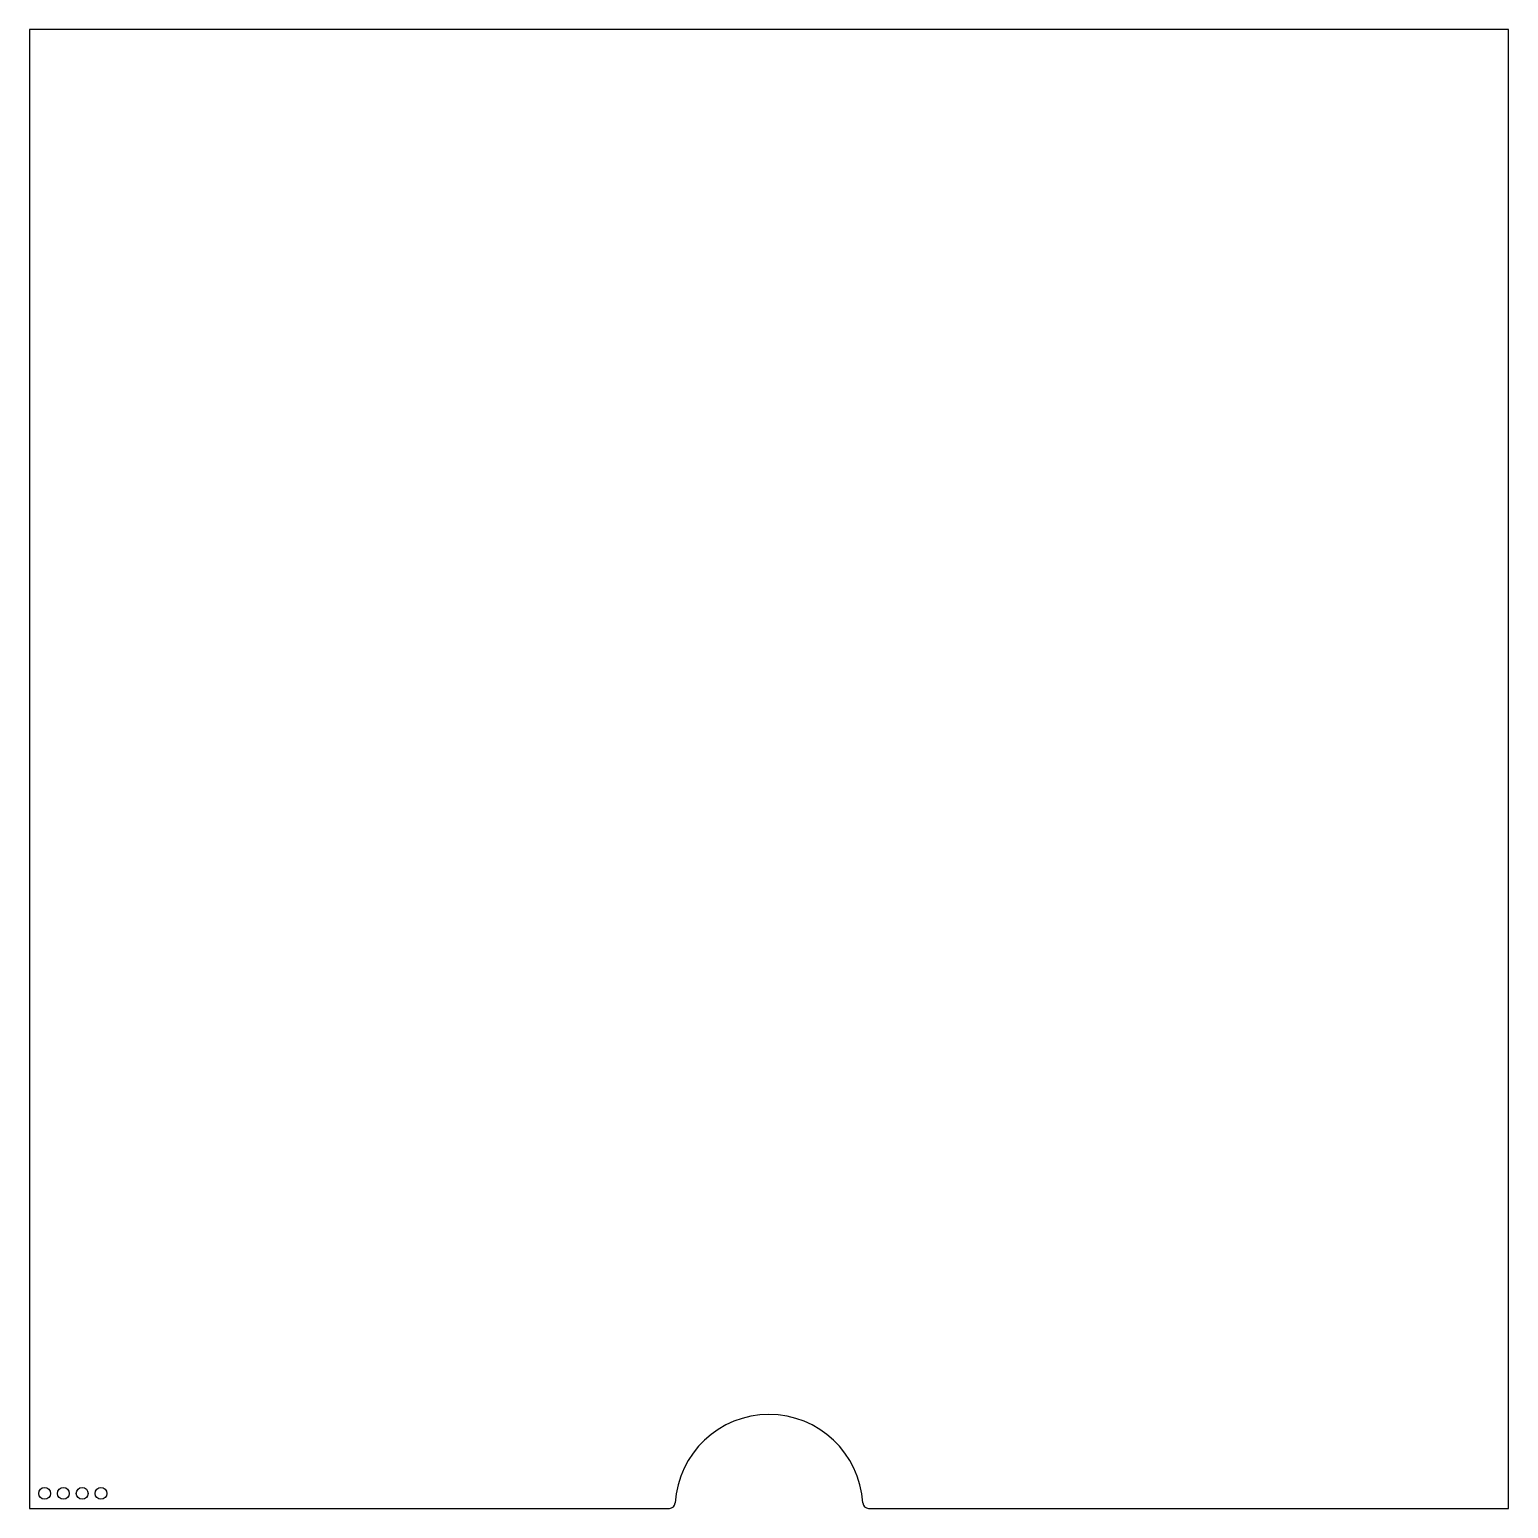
# Model space of a CAD drawing. Header units: inches. Extents: x 0 to 7.87, y 0 to 7.87.
import ezdxf

# ---------------------------------------------------------------- set-up
doc = ezdxf.new("R2010")
doc.units = ezdxf.units.IN
doc.header["$MEASUREMENT"] = 0

msp = doc.modelspace()

# ---------------------------------------------------------------- linework, layer by layer
at = {"color": 7, "linetype": 'Continuous', "lineweight": 25}
for p, q in [((7.872, 7.872), (0.002, 7.872)), ((0.002, 7.872), (0.002, 0.002)), ((7.872, 0.002), (7.872, 7.872)), ((0.002, 0.002), (3.4067, 0.002)), ((4.4673, 0.002), (7.872, 0.002))]:
    msp.add_line(p, q, dxfattribs=at)
for centre, radius in [((0.082, 0.082), 0.0313), ((0.182, 0.082), 0.0313), ((0.282, 0.082), 0.0313), ((0.382, 0.082), 0.0312)]:
    msp.add_circle(centre, radius, dxfattribs=at)
for centre, radius, start, end in [((3.937, 0.002), 0.5, 3.37229, 176.62771), ((3.4067, 0.0333), 0.0313, 270, 356.62771), ((4.4673, 0.0333), 0.0312, 183.37229, 270)]:
    msp.add_arc(centre, radius, start, end, dxfattribs=at)

doc.saveas('drawing.dxf')
